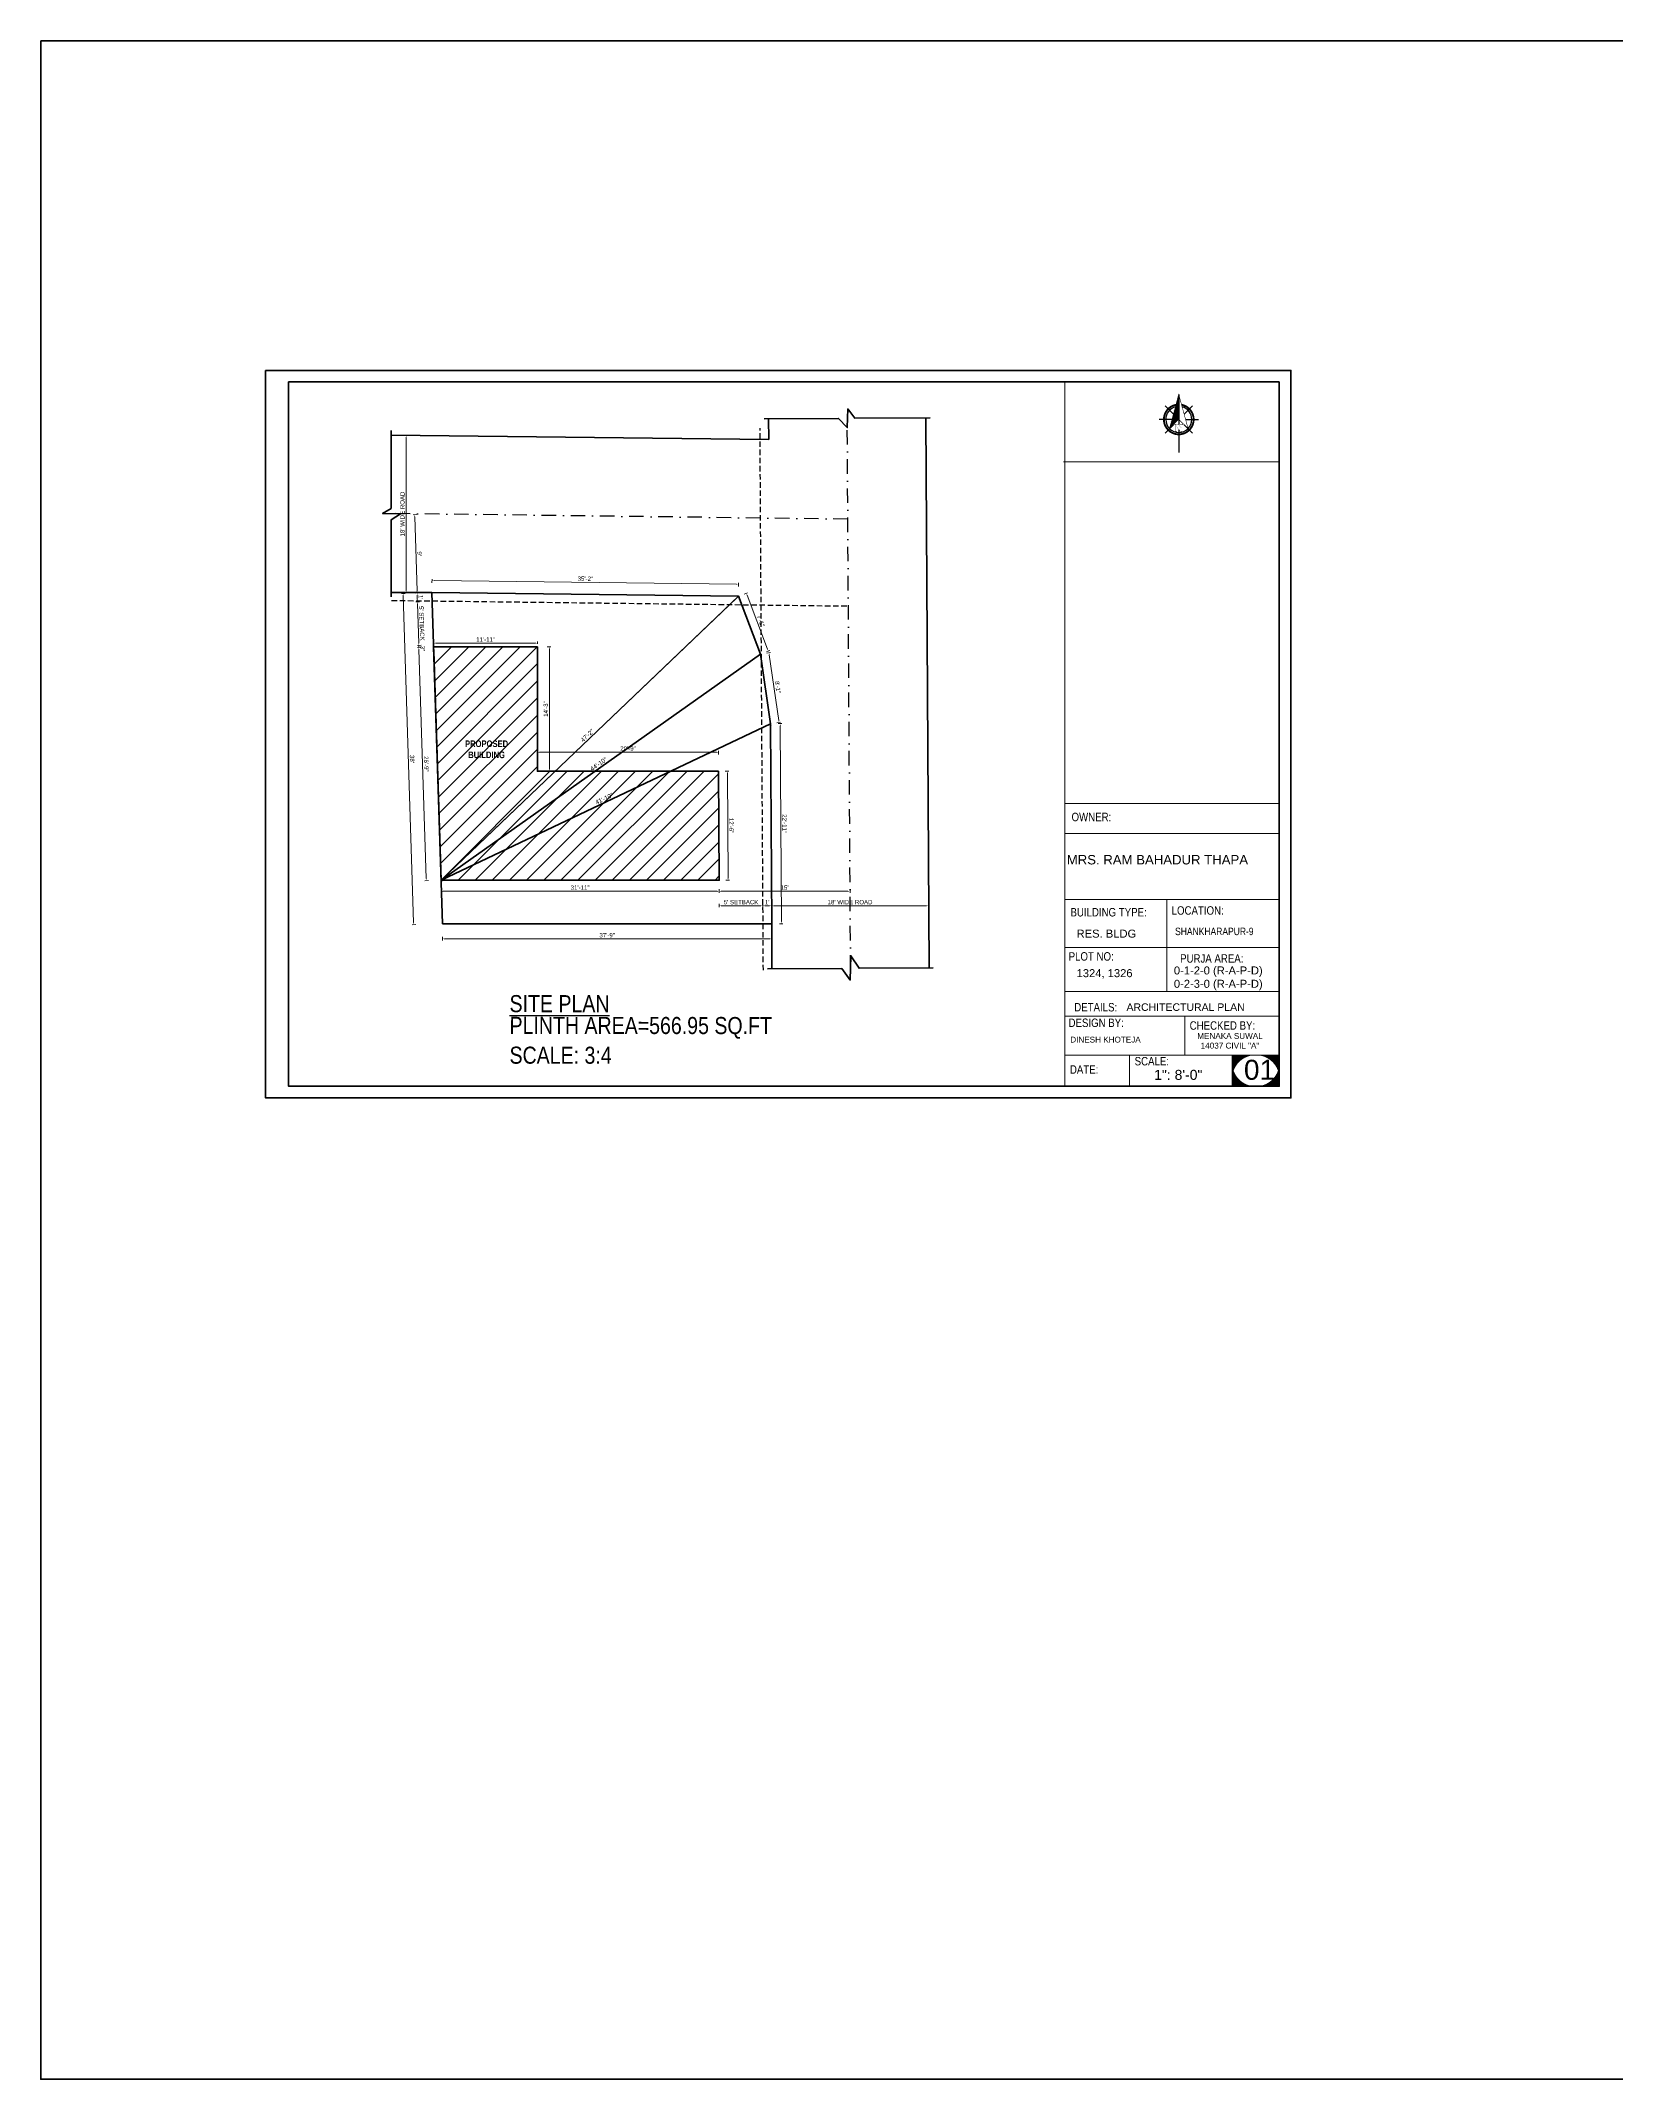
# Model space of a CAD drawing. Header units: inches. Extents: x 354467 to 383786, y -43792 to -31106.
# Drawn here: x 356345 to 357970, y -43792 to -41688 of the extents above; entities that cross this region are included whole.
import ezdxf

# ---------------------------------------------------------------- set-up
doc = ezdxf.new("R2010")
doc.units = ezdxf.units.IN
doc.header["$LTSCALE"] = 2
doc.header["$MEASUREMENT"] = 0
doc.header["$PDMODE"] = 34
doc.linetypes.add('DASHDOT', pattern=[1, 0.5, -0.25, 0, -0.25])
doc.linetypes.add('DASHED2', pattern=[0.375, 0.25, -0.125])
doc.layers.get('0').update_dxf_attribs({"linetype": 'CONTINUOUS'})
doc.layers.get('DEFPOINTS').update_dxf_attribs({"color": 141, "linetype": 'CONTINUOUS'})
for name, color, linetype, lineweight in [('DIMENTION', 140, 'CONTINUOUS', 0), ('door', 20, 'CONTINUOUS', 35), ('Rebars', 1, 'CONTINUOUS', 13), ('Siteplan', 7, 'CONTINUOUS', 30), ('steps', 253, 'CONTINUOUS', 20), ('TEXT', 181, 'CONTINUOUS', 25), ('WALL - A', 1, 'CONTINUOUS', 40)]:
    doc.layers.add(name, color=color, linetype=linetype, lineweight=lineweight)
doc.layers.add('Normal Wall', color=7, linetype='CONTINUOUS', lineweight=35, true_color=0xffaf89)
doc.layers.add('Rear Wall', color=7, linetype='CONTINUOUS', lineweight=20, true_color=0xd4e480)
doc.layers.add('plan wall', color=7, linetype='CONTINUOUS')
doc.styles.add('Lettring Text', font='arial.ttf')
doc.styles.get("Standard").update_dxf_attribs({"font": 'ARIALN.TTF'})
doc.styles.add('SwissBT', font='swiss.ttf', dxfattribs={"height": 12})
doc.dimstyles.new('Copy of Standard', dxfattribs={"dimtxt": 6, "dimasz": 2.875, "dimexe": 2, "dimexo": 4, "dimgap": 2, "dimtad": 1, "dimdec": 0, "dimrnd": 1, "dimzin": 0, "dimdsep": 46, "dimlunit": 4, "dimtxsty": 'Lettring Text', "dimcen": 0.1, "dimclrd": 7, "dimclre": 7, "dimclrt": 7, "dimazin": 0, "dimtfac": 0.645, "dimtdec": 0, "dimtmove": 1, "dimatfit": 0, "dimfxl": 3, "dimfxlon": 1, "dimtfillclr": 256, "dimtolj": 1, "dimtzin": 0, "dimlwd": -1, "dimlwe": -1, "dimarcsym": 2})
pattern_1 = [(45, (2230.738, 171.031), (-8.83883476, 8.83883476), [])]

# ---------------------------------------------------------------- blocks, each defined once
blk = doc.blocks.new('*X29')
at = {"color": 0}
for p, q in [((144.8, -419), (147.6, -416.1)), ((145, -418.3), (147.6, -415.6)), ((145.2, -417.5), (147.6, -415.1)), ((145.4, -416.8), (147.6, -414.5)), ((145.6, -416.1), (147.6, -414)), ((145.8, -415.3), (147.6, -413.5)), ((146, -414.6), (147.6, -412.9)), ((146.2, -413.9), (147.6, -412.4)), ((146.4, -413.1), (147.6, -411.9)), ((146.6, -412.4), (147.6, -411.3)), ((146.8, -411.7), (147.6, -410.8)), ((147, -411), (147.6, -410.3)), ((147.2, -410.2), (147.6, -409.8)), ((147.4, -409.5), (147.6, -409.2)), ((147.6, -408.8), (147.6, -408.7)), ((142.8, -426.3), (147.6, -421.4)), ((143, -425.6), (147.6, -420.9)), ((143.2, -424.8), (147.6, -420.4)), ((143.4, -424.1), (147.6, -419.8)), ((143.6, -423.4), (147.6, -419.3)), ((143.8, -422.6), (147.6, -418.8)), ((144, -421.9), (147.6, -418.2)), ((144.2, -421.2), (147.6, -417.7)), ((144.4, -420.4), (147.6, -417.2)), ((144.6, -419.7), (147.6, -416.7))]:
    blk.add_line(p, q, dxfattribs=at)
blk = doc.blocks.new('NORTH_15')
for p, q in [((-13.4, 0), (2.7, 0)), ((-2.9, 2.9), (-7.4, 7.4)), ((0, 3.7), (0, 10.6)), ((2.9, 2.9), (7.4, 7.4)), ((5.5, 0), (17.8, 0)), ((-2.9, -2.9), (-7.4, -7.4)), ((0, -3.7), (0, -10.6)), ((2.9, -2.9), (7.4, -7.4))]:
    blk.add_line(p, q)
for points, const_width in [([(5, -5), (-13.4, 0), (4.9, 5), (0, 0), (5, -5)], 0.3), ([(5.9, -1.5), (6, -1.5), (6.1, -1.5), (6.1, -1.5), (6.2, -1.5), (6.2, -1.5), (6.3, -1.5), (6.3, -1.5), (6.3, -1.4), (6.3, -1.4), (6.3, -1.4), (6.3, -1.3), (6.4, -1.3), (6.4, -1.2), (6.4, -1.2), (6.4, -1.1), (6.4, -1), (6.5, -1), (6.5, -2.3), (6.4, -2.3), (6.4, -2.3), (6.4, -2.2), (6.4, -2.2), (6.4, -2.1), (6.4, -2), (6.3, -2), (6.3, -1.9), (6.3, -1.9), (6.3, -1.9), (6.3, -1.9), (6.3, -1.8), (6.2, -1.8), (6.2, -1.8), (6.1, -1.8), (6.1, -1.8), (6, -1.8), (5.9, -1.8), (2.7, -1.8), (2.7, -2.3), (2.5, -2.3), (2.5, -0.2), (4.7, 1.4), (3.1, 1.4), (3.1, 1.4), (3, 1.4), (2.9, 1.4), (2.9, 1.4), (2.8, 1.4), (2.8, 1.4), (2.8, 1.4), (2.8, 1.3), (2.7, 1.3), (2.7, 1.3), (2.7, 1.2), (2.7, 1.2), (2.7, 1.1), (2.7, 1), (2.7, 1), (2.7, 0.9), (2.7, 0.9), (2.5, 0.9), (2.5, 2.2), (2.7, 2.2), (2.7, 2.2), (2.7, 2.1), (2.7, 2), (2.7, 2), (2.7, 1.9), (2.7, 1.9), (2.7, 1.8), (2.7, 1.8), (2.7, 1.8), (2.8, 1.7), (2.8, 1.7), (2.8, 1.7), (2.9, 1.7), (2.9, 1.7), (3, 1.7), (3.1, 1.7), (3.1, 1.7), (6.5, 1.7), (6.5, 0.8), (3.3, -1.5), (5.9, -1.5), (5.9, -1.5)], 0.1)]:
    blk.add_lwpolyline(points, dxfattribs=dict(const_width=const_width))
at = {"const_width": 1}
for points in [[(0, -8, 1), (0, 8, 0.359415), (-7.9, 1.5, 1)], [(-7.9, -1.5, 0.359415), (0, -8, 1)]]:
    blk.add_lwpolyline(points, format="xyb", dxfattribs=at)
for start, end in [(90, 164.973), (270, 90), (195.027, 270)]:
    blk.add_arc((0, 0), 7, start, end)
at = {"rotation": 90}
blk.add_blockref('*X29', (-421.9, -147.6), dxfattribs=at)
blk = doc.blocks.new('A$C0BDB7EE9')
at = {"layer": 'Siteplan', "xscale": 2.999999999999779, "yscale": 2.999999999999779, "zscale": 2.999999999999779, "rotation": 247.8612575918487}
blk.add_blockref('NORTH_15', (20.2, 49.5), dxfattribs=at)
blk = doc.blocks.new('A$C327B4BBD')
at = {"layer": 'DIMENTION', "ltscale": 0.3, "xscale": 1.171875000000082, "yscale": 1.171875000000082, "zscale": 1.171875000000082, "rotation": 112.1387424081494}
blk.add_blockref('A$C0BDB7EE9', (16.1, 0), dxfattribs=at)
blk = doc.blocks.new('*D1057')
at = {"layer": 'DEFPOINTS', "color": 0, "ltscale": 0.5, "transparency": 16777216}
for p in [(354345.8, -42282.9), (354345.6, -42299.4), (354767.3, -42304.6)]:
    blk.add_point(p, dxfattribs=at)
at = {"layer": 'steps', "color": 7, "ltscale": 0.5, "transparency": 16777216}
for p, q in [((354345.7, -42285.9), (354345.8, -42280.9)), ((354764.6, -42288), (354348.6, -42283)), ((354767.4, -42291.1), (354767.5, -42286.1))]:
    blk.add_line(p, q, dxfattribs=at)
for points in [[(354348.6, -42282.5), (354348.6, -42283.4), (354345.8, -42282.9)], [(354764.6, -42287.6), (354764.6, -42288.5), (354767.5, -42288.1)]]:
    blk.add_solid(points, dxfattribs=at)
at = {"layer": 'steps', "color": 7, "ltscale": 0.5, "transparency": 16777216, "insert": (354556.7, -42280.4), "char_height": 6, "attachment_point": 5, "rotation": 359.2977, "style": 'Lettring Text'}
blk.add_mtext('\\A1;35\'-2"', dxfattribs=at)
blk = doc.blocks.new('*D1058')
at = {"layer": 'DEFPOINTS', "color": 0, "ltscale": 0.5, "transparency": 16777216}
for p in [(354345.6, -42299.4), (354320.5, -42756.4), (354360.2, -42755.2)]:
    blk.add_point(p, dxfattribs=at)
at = {"layer": 'steps', "color": 7, "ltscale": 0.5, "transparency": 16777216}
for p, q in [((354308.9, -42300.6), (354303.9, -42300.7)), ((354306, -42303.5), (354320.4, -42753.6)), ((354323.5, -42756.3), (354318.5, -42756.5))]:
    blk.add_line(p, q, dxfattribs=at)
for points in [[(354306.5, -42303.5), (354305.5, -42303.6), (354305.9, -42300.7)], [(354320.9, -42753.6), (354320, -42753.6), (354320.5, -42756.4)]]:
    blk.add_solid(points, dxfattribs=at)
at = {"layer": 'steps', "color": 7, "ltscale": 0.5, "transparency": 16777216, "insert": (354318.3, -42528.4), "char_height": 6, "attachment_point": 5, "rotation": 271.8384, "style": 'Lettring Text'}
blk.add_mtext("\\A1;38'", dxfattribs=at)
blk = doc.blocks.new('*D1059')
at = {"layer": 'DEFPOINTS', "color": 0, "ltscale": 0.5, "transparency": 16777216}
for p in [(354327.6, -42374.8), (354348, -42374.2), (354358.3, -42695.2)]:
    blk.add_point(p, dxfattribs=at)
at = {"layer": 'steps', "color": 7, "ltscale": 0.5, "transparency": 16777216}
for p, q in [((354330.6, -42374.7), (354325.6, -42374.9)), ((354337.9, -42692.9), (354327.7, -42377.7)), ((354340.9, -42695.7), (354336, -42695.9))]:
    blk.add_line(p, q, dxfattribs=at)
for points in [[(354328.2, -42377.7), (354327.3, -42377.7), (354327.6, -42374.8)], [(354338.3, -42692.9), (354337.4, -42693), (354337.9, -42695.8)]]:
    blk.add_solid(points, dxfattribs=at)
at = {"layer": 'steps', "color": 7, "ltscale": 0.5, "transparency": 16777216, "insert": (354337.9, -42535.2), "char_height": 6, "attachment_point": 5, "rotation": 271.8384, "style": 'Lettring Text'}
blk.add_mtext('\\A1;26\'-9"', dxfattribs=at)
blk = doc.blocks.new('*D1060')
at = {"layer": 'DEFPOINTS', "color": 0, "ltscale": 0.5, "transparency": 16777216}
for p in [(354490.8, -42369), (354490.8, -42374.2), (354348.2, -42380.2)]:
    blk.add_point(p, dxfattribs=at)
at = {"layer": 'steps', "color": 7, "ltscale": 0.5, "transparency": 16777216}
for p, q in [((354348.2, -42372), (354348.2, -42367)), ((354351, -42369), (354488, -42369)), ((354490.8, -42370.2), (354490.8, -42367))]:
    blk.add_line(p, q, dxfattribs=at)
for points in [[(354351, -42368.5), (354351, -42369.5), (354348.2, -42369)], [(354488, -42368.5), (354488, -42369.5), (354490.8, -42369)]]:
    blk.add_solid(points, dxfattribs=at)
at = {"layer": 'steps', "color": 7, "ltscale": 0.5, "transparency": 16777216, "insert": (354419.5, -42364), "char_height": 6, "attachment_point": 5, "style": 'Lettring Text'}
blk.add_mtext('\\A1;11\'-11"', dxfattribs=at)
blk = doc.blocks.new('*D1061')
at = {"layer": 'DEFPOINTS', "color": 0, "ltscale": 0.5, "transparency": 16777216}
for p in [(354490.8, -42374.2), (354507.3, -42374.2), (354490.8, -42545.2)]:
    blk.add_point(p, dxfattribs=at)
at = {"layer": 'steps', "color": 7, "ltscale": 0.5, "transparency": 16777216}
for p, q in [((354504.3, -42374.2), (354509.3, -42374.2)), ((354507.3, -42542.3), (354507.3, -42377)), ((354504.3, -42545.2), (354509.3, -42545.2))]:
    blk.add_line(p, q, dxfattribs=at)
for points in [[(354506.8, -42377), (354507.7, -42377), (354507.3, -42374.2)], [(354506.8, -42542.3), (354507.7, -42542.3), (354507.3, -42545.2)]]:
    blk.add_solid(points, dxfattribs=at)
at = {"layer": 'steps', "color": 7, "ltscale": 0.5, "transparency": 16777216, "insert": (354502.2, -42459.7), "char_height": 6, "attachment_point": 5, "rotation": 90, "style": 'Lettring Text'}
blk.add_mtext('\\A1;14\'-3"', dxfattribs=at)
blk = doc.blocks.new('*D1062')
at = {"layer": 'DEFPOINTS', "color": 0, "ltscale": 0.5, "transparency": 16777216}
for p in [(354490.8, -42545.2), (354739.9, -42519.2), (354739.9, -42545.2)]:
    blk.add_point(p, dxfattribs=at)
at = {"layer": 'steps', "color": 7, "ltscale": 0.5, "transparency": 16777216}
for p, q in [((354490.8, -42522.2), (354490.8, -42517.2)), ((354739.9, -42522.2), (354739.9, -42517.2)), ((354493.7, -42519.2), (354737, -42519.2))]:
    blk.add_line(p, q, dxfattribs=at)
for points in [[(354493.7, -42518.7), (354493.7, -42519.7), (354490.8, -42519.2)], [(354737, -42518.7), (354737, -42519.7), (354739.9, -42519.2)]]:
    blk.add_solid(points, dxfattribs=at)
at = {"layer": 'steps', "color": 7, "ltscale": 0.5, "transparency": 16777216, "insert": (354615.4, -42514.1), "char_height": 6, "attachment_point": 5, "style": 'Lettring Text'}
blk.add_mtext('\\A1;20\'-9"', dxfattribs=at)
blk = doc.blocks.new('*D1063')
at = {"layer": 'DEFPOINTS', "color": 0, "ltscale": 0.5, "transparency": 16777216}
for p in [(354739.9, -42545.2), (354752, -42545.1), (354740.8, -42695.2)]:
    blk.add_point(p, dxfattribs=at)
at = {"layer": 'steps', "color": 7, "ltscale": 0.5, "transparency": 16777216}
for p, q in [((354749, -42545.1), (354754, -42545.1)), ((354753, -42692.2), (354752.1, -42548)), ((354750, -42695.1), (354755, -42695.1))]:
    blk.add_line(p, q, dxfattribs=at)
for points in [[(354752.5, -42548), (354751.6, -42548), (354752, -42545.1)], [(354753.5, -42692.2), (354752.5, -42692.2), (354753, -42695.1)]]:
    blk.add_solid(points, dxfattribs=at)
at = {"layer": 'steps', "color": 7, "ltscale": 0.5, "transparency": 16777216, "insert": (354757.6, -42620.1), "char_height": 6, "attachment_point": 5, "rotation": 270.3669, "style": 'Lettring Text'}
blk.add_mtext('\\A1;12\'-6"', dxfattribs=at)
blk = doc.blocks.new('*D1064')
at = {"layer": 'DEFPOINTS', "color": 0, "ltscale": 0.5, "transparency": 16777216}
for p in [(354358.3, -42695.2), (354740.8, -42695.2), (354740.8, -42710.5)]:
    blk.add_point(p, dxfattribs=at)
at = {"layer": 'steps', "color": 7, "ltscale": 0.5, "transparency": 16777216}
for p, q in [((354358.3, -42707.5), (354358.3, -42712.5)), ((354361.1, -42710.5), (354737.9, -42710.5)), ((354740.8, -42707.5), (354740.8, -42712.5))]:
    blk.add_line(p, q, dxfattribs=at)
for points in [[(354361.1, -42710), (354361.1, -42710.9), (354358.3, -42710.5)], [(354737.9, -42710), (354737.9, -42710.9), (354740.8, -42710.5)]]:
    blk.add_solid(points, dxfattribs=at)
at = {"layer": 'steps', "color": 7, "ltscale": 0.5, "transparency": 16777216, "insert": (354549.5, -42705.4), "char_height": 6, "attachment_point": 5, "style": 'Lettring Text'}
blk.add_mtext('\\A1;31\'-11"', dxfattribs=at)
blk = doc.blocks.new('*D1041')
at = {"layer": 'DEFPOINTS', "color": 0, "ltscale": 0.5, "transparency": 16777216}
for p in [(354360.2, -42755.2), (354813.2, -42755.2), (354813.2, -42776)]:
    blk.add_point(p, dxfattribs=at)
at = {"layer": 'steps', "color": 7, "ltscale": 0.5, "transparency": 16777216}
for p, q in [((354360.2, -42773), (354360.2, -42778)), ((354363.1, -42776), (354810.3, -42776)), ((354813.2, -42773), (354813.2, -42778))]:
    blk.add_line(p, q, dxfattribs=at)
for points in [[(354363.1, -42775.5), (354363.1, -42776.5), (354360.2, -42776)], [(354810.3, -42775.5), (354810.3, -42776.5), (354813.2, -42776)]]:
    blk.add_solid(points, dxfattribs=at)
at = {"layer": 'steps', "color": 7, "ltscale": 0.5, "transparency": 16777216, "insert": (354586.7, -42771), "char_height": 6, "attachment_point": 5, "style": 'Lettring Text'}
blk.add_mtext('\\A1;37\'-9"', dxfattribs=at)
blk = doc.blocks.new('*D1042')
at = {"layer": 'DEFPOINTS', "color": 0, "ltscale": 0.5, "transparency": 16777216}
for p in [(354767.3, -42304.6), (354778.1, -42300.4), (354797.6, -42384.1)]:
    blk.add_point(p, dxfattribs=at)
at = {"layer": 'steps', "color": 7, "ltscale": 0.5, "transparency": 16777216}
for p, q in [((354775.3, -42301.5), (354780, -42299.7)), ((354807.5, -42377.3), (354779.1, -42303.1)), ((354805.7, -42381.1), (354810.4, -42379.3))]:
    blk.add_line(p, q, dxfattribs=at)
for points in [[(354779.6, -42302.9), (354778.7, -42303.3), (354778.1, -42300.4)], [(354807.9, -42377.1), (354807, -42377.5), (354808.5, -42380)]]:
    blk.add_solid(points, dxfattribs=at)
at = {"layer": 'steps', "color": 7, "ltscale": 0.5, "transparency": 16777216, "insert": (354798, -42338.4), "char_height": 6, "attachment_point": 5, "rotation": 290.9023, "style": 'Lettring Text'}
blk.add_mtext('\\A1;7\'-1"', dxfattribs=at)
blk = doc.blocks.new('*D1043')
at = {"layer": 'DEFPOINTS', "color": 0, "ltscale": 0.5, "transparency": 16777216}
for p in [(354797.6, -42384.1), (354809.4, -42382.4), (354811.5, -42479.9)]:
    blk.add_point(p, dxfattribs=at)
at = {"layer": 'steps', "color": 7, "ltscale": 0.5, "transparency": 16777216}
for p, q in [((354806.5, -42382.9), (354811.4, -42382.1)), ((354822.9, -42475.3), (354809.8, -42385.3)), ((354820.3, -42478.6), (354825.3, -42477.9))]:
    blk.add_line(p, q, dxfattribs=at)
for points in [[(354810.3, -42385.2), (354809.4, -42385.3), (354809.4, -42382.4)], [(354823.4, -42475.3), (354822.4, -42475.4), (354823.3, -42478.2)]]:
    blk.add_solid(points, dxfattribs=at)
at = {"layer": 'steps', "color": 7, "ltscale": 0.5, "transparency": 16777216, "insert": (354821.4, -42429.6), "char_height": 6, "attachment_point": 5, "rotation": 278.2354, "style": 'Lettring Text'}
blk.add_mtext('\\A1;8\'-1"', dxfattribs=at)
blk = doc.blocks.new('*D1044')
at = {"layer": 'DEFPOINTS', "color": 0, "ltscale": 0.5, "transparency": 16777216}
for p in [(354811.5, -42479.9), (354824.9, -42479.8), (354813.2, -42755.2)]:
    blk.add_point(p, dxfattribs=at)
at = {"layer": 'steps', "color": 7, "ltscale": 0.5, "transparency": 16777216}
for p, q in [((354821.9, -42479.8), (354826.9, -42479.8)), ((354826.6, -42752.2), (354824.9, -42482.7)), ((354823.6, -42755.1), (354828.6, -42755.1))]:
    blk.add_line(p, q, dxfattribs=at)
for points in [[(354825.4, -42482.7), (354824.5, -42482.7), (354824.9, -42479.8)], [(354827.1, -42752.2), (354826.1, -42752.2), (354826.6, -42755.1)]]:
    blk.add_solid(points, dxfattribs=at)
at = {"layer": 'steps', "color": 7, "ltscale": 0.5, "transparency": 16777216, "insert": (354830.8, -42617.4), "char_height": 6, "attachment_point": 5, "rotation": 270.3528, "style": 'Lettring Text'}
blk.add_mtext('\\A1;22\'-11"', dxfattribs=at)
blk = doc.blocks.new('*D1045')
at = {"layer": 'DEFPOINTS', "color": 0, "ltscale": 0.5, "transparency": 16777216}
for p in [(354740.8, -42695.2), (354920.8, -42694.1), (354920.8, -42710.5)]:
    blk.add_point(p, dxfattribs=at)
at = {"layer": 'steps', "color": 7, "ltscale": 0.5, "transparency": 16777216}
for p, q in [((354740.8, -42707.5), (354740.8, -42712.5)), ((354743.7, -42710.5), (354917.9, -42710.5)), ((354920.8, -42707.5), (354920.8, -42712.5))]:
    blk.add_line(p, q, dxfattribs=at)
for points in [[(354743.7, -42710), (354743.7, -42710.9), (354740.8, -42710.5)], [(354917.9, -42710), (354917.9, -42710.9), (354920.8, -42710.5)]]:
    blk.add_solid(points, dxfattribs=at)
at = {"layer": 'steps', "color": 7, "ltscale": 0.5, "transparency": 16777216, "insert": (354830.8, -42705.4), "char_height": 6, "attachment_point": 5, "style": 'Lettring Text'}
blk.add_mtext("\\A1;15'", dxfattribs=at)
blk = doc.blocks.new('*D1046')
at = {"layer": 'DEFPOINTS', "color": 0, "ltscale": 0.5, "transparency": 16777216}
for p in [(354812.9, -42710), (355028.9, -42708.7), (355028.9, -42730.5)]:
    blk.add_point(p, dxfattribs=at)
at = {"layer": 'steps', "color": 7, "ltscale": 0.5, "transparency": 16777216}
for p, q in [((354812.9, -42727.5), (354812.9, -42732.5)), ((354815.8, -42730.5), (355026, -42730.5)), ((355028.9, -42727.5), (355028.9, -42732.5))]:
    blk.add_line(p, q, dxfattribs=at)
for points in [[(354815.8, -42730), (354815.8, -42731), (354812.9, -42730.5)], [(355026, -42730), (355026, -42731), (355028.9, -42730.5)]]:
    blk.add_solid(points, dxfattribs=at)
at = {"layer": 'steps', "color": 7, "ltscale": 0.5, "transparency": 16777216, "insert": (354920.9, -42725.4), "char_height": 6, "attachment_point": 5, "style": 'Lettring Text'}
blk.add_mtext("\\A1;18' WIDE ROAD", dxfattribs=at)
blk = doc.blocks.new('*D1047')
at = {"layer": 'DEFPOINTS', "color": 0, "ltscale": 0.5, "transparency": 16777216}
for p in [(354740.8, -42695.2), (354800.9, -42710.5), (354740.8, -42730.5)]:
    blk.add_point(p, dxfattribs=at)
at = {"layer": 'steps', "color": 7, "ltscale": 0.5, "transparency": 16777216}
for p, q in [((354740.8, -42727.5), (354740.8, -42732.5)), ((354798, -42730.5), (354743.7, -42730.5)), ((354800.9, -42727.5), (354800.9, -42732.5))]:
    blk.add_line(p, q, dxfattribs=at)
for points in [[(354743.7, -42730), (354743.7, -42731), (354740.8, -42730.5)], [(354798, -42730), (354798, -42731), (354800.9, -42730.5)]]:
    blk.add_solid(points, dxfattribs=at)
at = {"layer": 'steps', "color": 7, "ltscale": 0.5, "transparency": 16777216, "insert": (354770.9, -42725.4), "char_height": 6, "attachment_point": 5, "style": 'Lettring Text'}
blk.add_mtext("\\A1;5' SETBACK", dxfattribs=at)
blk = doc.blocks.new('*D1048')
at = {"layer": 'DEFPOINTS', "color": 0, "ltscale": 0.5, "transparency": 16777216}
for p in [(354800.9, -42710.5), (354812.9, -42730.5), (354812.9, -42730.5)]:
    blk.add_point(p, dxfattribs=at)
at = {"layer": 'steps', "color": 7, "ltscale": 0.5, "transparency": 16777216}
for p, q in [((354800.9, -42727.5), (354800.9, -42732.5)), ((354803.8, -42730.5), (354810, -42730.5)), ((354812.9, -42730.5), (354812.9, -42728.5))]:
    blk.add_line(p, q, dxfattribs=at)
for points in [[(354803.8, -42730), (354803.8, -42731), (354800.9, -42730.5)], [(354810, -42730), (354810, -42731), (354812.9, -42730.5)]]:
    blk.add_solid(points, dxfattribs=at)
at = {"layer": 'steps', "color": 7, "ltscale": 0.5, "transparency": 16777216, "insert": (354806.9, -42725.5), "char_height": 6, "attachment_point": 5, "style": 'Lettring Text'}
blk.add_mtext("\\A1;1'", dxfattribs=at)
blk = doc.blocks.new('*D1049')
at = {"layer": 'DEFPOINTS', "color": 0, "ltscale": 0.5, "transparency": 16777216}
for p in [(354310.1, -42083.4), (354348.2, -42083.4), (354345.6, -42299.4)]:
    blk.add_point(p, dxfattribs=at)
at = {"layer": 'steps', "color": 7, "ltscale": 0.5, "transparency": 16777216}
for p, q in [((354313.1, -42083.4), (354308.1, -42083.4)), ((354310.1, -42296.5), (354310.1, -42086.3)), ((354313.1, -42299.4), (354308.1, -42299.4))]:
    blk.add_line(p, q, dxfattribs=at)
for points in [[(354309.6, -42086.3), (354310.6, -42086.3), (354310.1, -42083.4)], [(354309.6, -42296.5), (354310.6, -42296.5), (354310.1, -42299.4)]]:
    blk.add_solid(points, dxfattribs=at)
at = {"layer": 'steps', "color": 7, "ltscale": 0.5, "transparency": 16777216, "insert": (354305, -42191.4), "char_height": 6, "attachment_point": 5, "rotation": 90, "style": 'Lettring Text'}
blk.add_mtext("\\A1;18' WIDE ROAD", dxfattribs=at)
blk = doc.blocks.new('*D1050')
at = {"layer": 'DEFPOINTS', "color": 0, "ltscale": 0.5, "transparency": 16777216}
for p in [(354325.6, -42312.1), (354345.9, -42311.4), (354347.9, -42371.4)]:
    blk.add_point(p, dxfattribs=at)
at = {"layer": 'steps', "color": 7, "ltscale": 0.5, "transparency": 16777216}
for p, q in [((354328.6, -42312), (354323.6, -42312.1)), ((354327.5, -42369.2), (354325.7, -42314.9)), ((354330.6, -42372), (354325.6, -42372.2))]:
    blk.add_line(p, q, dxfattribs=at)
for points in [[(354326.2, -42314.9), (354325.2, -42314.9), (354325.6, -42312.1)], [(354327.9, -42369.2), (354327, -42369.2), (354327.6, -42372.1)]]:
    blk.add_solid(points, dxfattribs=at)
at = {"layer": 'steps', "color": 7, "ltscale": 0.5, "transparency": 16777216, "insert": (354331.7, -42341.9), "char_height": 6, "attachment_point": 5, "rotation": 271.8384, "style": 'Lettring Text'}
blk.add_mtext("\\A1;5' SETBACK", dxfattribs=at)
blk = doc.blocks.new('*D1051')
at = {"layer": 'DEFPOINTS', "color": 0, "ltscale": 0.5, "transparency": 16777216}
for p in [(354325.2, -42300.1), (354345.6, -42299.4), (354345.9, -42311.4)]:
    blk.add_point(p, dxfattribs=at)
at = {"layer": 'steps', "color": 7, "ltscale": 0.5, "transparency": 16777216}
for p, q in [((354328.2, -42300), (354323.2, -42300.1)), ((354328.6, -42312), (354323.6, -42312.1)), ((354325.5, -42309.2), (354325.3, -42302.9))]:
    blk.add_line(p, q, dxfattribs=at)
for points in [[(354325.8, -42302.9), (354324.9, -42302.9), (354325.2, -42300.1)], [(354326, -42309.2), (354325.1, -42309.2), (354325.6, -42312.1)]]:
    blk.add_solid(points, dxfattribs=at)
at = {"layer": 'steps', "color": 7, "ltscale": 0.5, "transparency": 16777216, "insert": (354330.4, -42305.9), "char_height": 6, "attachment_point": 5, "rotation": 271.8384, "style": 'Lettring Text'}
blk.add_mtext("\\A1;1'", dxfattribs=at)
blk = doc.blocks.new('*D1052')
at = {"layer": 'DEFPOINTS', "color": 0, "ltscale": 0.5, "transparency": 16777216}
for p in [(354327.6, -42372.1), (354347.9, -42371.4), (354348, -42374.2)]:
    blk.add_point(p, dxfattribs=at)
at = {"layer": 'steps', "color": 7, "ltscale": 0.5, "transparency": 16777216}
for p, q in [((354330.6, -42372), (354325.6, -42372.2)), ((354330.6, -42374.7), (354325.6, -42374.9)), ((354327.5, -42369.2), (354327.4, -42366.3)), ((354327.6, -42374.8), (354327.6, -42372.1)), ((354327.7, -42377.7), (354327.8, -42380.6))]:
    blk.add_line(p, q, dxfattribs=at)
for points in [[(354327.9, -42369.2), (354327, -42369.2), (354327.6, -42372.1)], [(354328.2, -42377.7), (354327.3, -42377.7), (354327.6, -42374.8)]]:
    blk.add_solid(points, dxfattribs=at)
at = {"layer": 'steps', "color": 7, "ltscale": 0.5, "transparency": 16777216, "insert": (354332.8, -42376.3), "char_height": 6, "attachment_point": 5, "rotation": 271.8384, "style": 'Lettring Text'}
blk.add_mtext('\\A1;3"', dxfattribs=at)
blk = doc.blocks.new('*D1053')
at = {"layer": 'DEFPOINTS', "color": 0, "ltscale": 0.5, "transparency": 16777216}
for p in [(354321.8, -42192.2), (354346.9, -42191.4), (354345.6, -42299.4)]:
    blk.add_point(p, dxfattribs=at)
at = {"layer": 'steps', "color": 7, "ltscale": 0.5, "transparency": 16777216}
for p, q in [((354324.8, -42192.1), (354319.8, -42192.3)), ((354325.2, -42297.2), (354321.9, -42195.1)), ((354328.2, -42300), (354323.2, -42300.1))]:
    blk.add_line(p, q, dxfattribs=at)
for points in [[(354322.4, -42195.1), (354321.4, -42195.1), (354321.8, -42192.2)], [(354325.6, -42297.2), (354324.7, -42297.2), (354325.2, -42300.1)]]:
    blk.add_solid(points, dxfattribs=at)
at = {"layer": 'steps', "color": 7, "ltscale": 0.5, "transparency": 16777216, "insert": (354328.6, -42246), "char_height": 6, "attachment_point": 5, "rotation": 271.8384, "style": 'Lettring Text'}
blk.add_mtext("\\A1;9'", dxfattribs=at)
blk = doc.blocks.new('*D1054')
at = {"layer": 'DEFPOINTS', "color": 0, "ltscale": 0.5, "transparency": 16777216}
for p in [(354767.3, -42304.6), (354767.3, -42304.6), (354358.3, -42695.2)]:
    blk.add_point(p, dxfattribs=at)
at = {"layer": 'steps', "color": 7, "ltscale": 0.5, "transparency": 16777216}
for p, q in [((354360.3, -42693.2), (354765.2, -42306.6)), ((354767.3, -42304.6), (354768.6, -42306)), ((354358.3, -42695.2), (354359.6, -42696.6))]:
    blk.add_line(p, q, dxfattribs=at)
for points in [[(354764.8, -42306.2), (354765.5, -42306.9), (354767.3, -42304.6)], [(354360, -42692.8), (354360.7, -42693.5), (354358.3, -42695.2)]]:
    blk.add_solid(points, dxfattribs=at)
at = {"layer": 'steps', "color": 7, "ltscale": 0.5, "transparency": 16777216, "insert": (354559.3, -42496.2), "char_height": 6, "attachment_point": 5, "rotation": 43.6825, "style": 'Lettring Text'}
blk.add_mtext('\\A1;47\'-2"', dxfattribs=at)
blk = doc.blocks.new('*D1055')
at = {"layer": 'DEFPOINTS', "color": 0, "ltscale": 0.5, "transparency": 16777216}
for p in [(354797.6, -42384.1), (354797.6, -42384.1), (354358.3, -42695.2)]:
    blk.add_point(p, dxfattribs=at)
at = {"layer": 'steps', "color": 7, "ltscale": 0.5, "transparency": 16777216}
for p, q in [((354360.6, -42693.5), (354795.3, -42385.8)), ((354797.6, -42384.1), (354798.8, -42385.8)), ((354358.3, -42695.2), (354359.4, -42696.8))]:
    blk.add_line(p, q, dxfattribs=at)
for points in [[(354795, -42385.4), (354795.6, -42386.2), (354797.6, -42384.1)], [(354360.3, -42693.1), (354360.9, -42693.9), (354358.3, -42695.2)]]:
    blk.add_solid(points, dxfattribs=at)
at = {"layer": 'steps', "color": 7, "ltscale": 0.5, "transparency": 16777216, "insert": (354575, -42535.5), "char_height": 6, "attachment_point": 5, "rotation": 35.2947, "style": 'Lettring Text'}
blk.add_mtext('\\A1;44\'-10"', dxfattribs=at)
blk = doc.blocks.new('*D1056')
at = {"layer": 'DEFPOINTS', "color": 0, "ltscale": 0.5, "transparency": 16777216}
for p in [(354811.5, -42479.9), (354811.5, -42479.9), (354358.3, -42695.2)]:
    blk.add_point(p, dxfattribs=at)
at = {"layer": 'steps', "color": 7, "ltscale": 0.5, "transparency": 16777216}
for p, q in [((354360.9, -42693.9), (354808.9, -42481.1)), ((354811.5, -42479.9), (354812.4, -42481.7)), ((354358.3, -42695.2), (354359.1, -42697))]:
    blk.add_line(p, q, dxfattribs=at)
for points in [[(354808.7, -42480.7), (354809.1, -42481.6), (354811.5, -42479.9)], [(354360.7, -42693.5), (354361.1, -42694.4), (354358.3, -42695.2)]]:
    blk.add_solid(points, dxfattribs=at)
at = {"layer": 'steps', "color": 7, "ltscale": 0.5, "transparency": 16777216, "insert": (354582.7, -42583), "char_height": 6, "attachment_point": 5, "rotation": 25.4071, "style": 'Lettring Text'}
blk.add_mtext('\\A1;41\'-10"', dxfattribs=at)
blk = doc.blocks.new('splan2')
at = {"layer": 'door', "ltscale": 0.5}
for p, q in [((354809.1, -42089.1), (354808.9, -42060.4)), ((355029.6, -42815.8), (355024.9, -42059.1)), ((354809.1, -42089.1), (354289.6, -42082.7)), ((354345.6, -42299.4), (354289.6, -42299.4)), ((354767.3, -42304.6), (354345.6, -42299.4)), ((354345.6, -42299.4), (354360.2, -42755.2)), ((354358.3, -42695.2), (354767.3, -42304.6)), ((354797.6, -42384.1), (354767.3, -42304.6)), ((354358.3, -42695.2), (354348.2, -42380.2)), ((354358.3, -42695.2), (354797.6, -42384.1)), ((354811.5, -42479.9), (354797.6, -42384.1)), ((354358.3, -42695.2), (354811.5, -42479.9)), ((354813.2, -42755.2), (354811.5, -42479.9)), ((354740.8, -42695.2), (354739.9, -42545.2)), ((354358.3, -42695.2), (354740.8, -42695.2)), ((354360.2, -42755.2), (354813.2, -42755.2)), ((354813.2, -42755.2), (354813.2, -42815.8))]:
    blk.add_line(p, q, dxfattribs=at)
at = {"layer": 'door', "linetype": 'Continuous', "ltscale": 0.5}
for points in [[(354802.9, -42060.5), (354905.2, -42059.8), (354917, -42072.4), (354917.7, -42046.9), (354927.4, -42059.4), (355030.9, -42059.1)], [(354289.6, -42076.7), (354289.6, -42183.8), (354277.7, -42190.9), (354302.4, -42191.2), (354289.6, -42199.3), (354289.6, -42305.4)], [(354807.2, -42817.2), (354909.5, -42816.5), (354921.2, -42832.7), (354922, -42799.1), (354933.3, -42816.4), (355035.2, -42815.8)]]:
    blk.add_lwpolyline(points, dxfattribs=at)
at = {"layer": 'door', "ltscale": 0.5}
blk.add_lwpolyline([(354739.9, -42545.2), (354490.8, -42545.2), (354490.8, -42374.2), (354348, -42374.2), (354358.3, -42695.2), (354740.8, -42695.2)], close=True, dxfattribs=at)
at = {"layer": 'WALL - A', "linetype": 'DASHED2', "lineweight": -3, "ltscale": 15}
for p, q in [((354801.6, -42819), (354797, -42073.1)), ((354916.3, -42318.4), (354288.1, -42310.7))]:
    blk.add_line(p, q, dxfattribs=at)
at = {"layer": 'WALL - A', "linetype": 'DASHDOT', "lineweight": -3, "ltscale": 20}
for p, q in [((354921.6, -42818.3), (354917, -42072.3)), ((354917.8, -42198.4), (354289.6, -42190.7))]:
    blk.add_line(p, q, dxfattribs=at)
at = {"layer": 'steps', "color": 7, "ltscale": 0.3, "insert": (354420.8, -42502.9), "char_height": 9.142, "width": 72.178, "attachment_point": 2}
blk.add_mtext('{\\fTechnic|b1|i0|c2|p2;PROPOSED BUILDING}', dxfattribs=at)
at = {"layer": 'steps', "ltscale": 0.5}
for base, p1, p2, angle, text, picture, middle in [((354310.1, -42083.4), (354345.6, -42299.4), (354348.2, -42083.4), 90, "18' WIDE ROAD", '*D1049', (354305, -42191.4)), ((354325.6, -42312.1), (354347.9, -42371.4), (354345.9, -42311.4), 271.8384, "5' SETBACK", '*D1050', (354331.7, -42341.9))]:
    dim = blk.add_linear_dim(base=base, p1=p1, p2=p2, angle=angle, text=text, dimstyle='Copy of Standard', dxfattribs=at)
    dim.commit()
    dim.dimension.update_dxf_attribs({"geometry": picture, "text_midpoint": middle})
for base, p1, p2, angle, picture, middle in [((354321.8, -42192.2), (354345.6, -42299.4), (354346.9, -42191.4), 271.8384, '*D1053', (354328.6, -42246)), ((354325.2, -42300.1), (354345.9, -42311.4), (354345.6, -42299.4), 271.8384, '*D1051', (354330.4, -42305.9)), ((354507.3, -42374.2), (354490.8, -42545.2), (354490.8, -42374.2), 90, '*D1061', (354502.2, -42459.7))]:
    dim = blk.add_linear_dim(base=base, p1=p1, p2=p2, angle=angle, dimstyle='Copy of Standard', dxfattribs=at)
    dim.commit()
    dim.dimension.update_dxf_attribs({"geometry": picture, "text_midpoint": middle})
for p1, p2, distance, picture, middle in [((354767.3, -42304.6), (354345.6, -42299.4), -16.5, '*D1057', (354556.7, -42280.4)), ((354345.6, -42299.4), (354360.2, -42755.2), -39.7, '*D1058', (354318.3, -42528.4)), ((354358.3, -42695.2), (354767.3, -42304.6), 0, '*D1054', (354559.3, -42496.2)), ((354797.6, -42384.1), (354767.3, -42304.6), -11.6, '*D1042', (354798, -42338.4)), ((354358.3, -42695.2), (354348, -42374.2), 20.3, '*D1059', (354337.9, -42535.2)), ((354358.3, -42695.2), (354797.6, -42384.1), 0, '*D1055', (354575, -42535.5)), ((354811.5, -42479.9), (354797.6, -42384.1), -11.9, '*D1043', (354821.4, -42429.6)), ((354358.3, -42695.2), (354811.5, -42479.9), 0, '*D1056', (354582.7, -42583)), ((354813.2, -42755.2), (354811.5, -42479.9), -13.4, '*D1044', (354830.8, -42617.4)), ((354740.8, -42695.2), (354739.9, -42545.2), -12.2, '*D1063', (354757.6, -42620.1))]:
    dim = blk.add_aligned_dim(p1=p1, p2=p2, distance=distance, dimstyle='Copy of Standard', dxfattribs=at)
    dim.commit()
    dim.dimension.update_dxf_attribs({"geometry": picture, "text_midpoint": middle})
dim = blk.add_linear_dim(base=(354327.6, -42372.1), p1=(354348, -42374.2), p2=(354347.9, -42371.4), angle=271.8384, dimstyle='Copy of Standard', dxfattribs=at)
dim.commit()
dim.dimension.update_dxf_attribs({"geometry": '*D1052', "text_midpoint": (354327.7, -42376.5), "dimtype": 128})
for base, p1, p2, picture, middle in [((354490.8, -42369), (354348.2, -42380.2), (354490.8, -42374.2), '*D1060', (354419.5, -42364)), ((354739.9, -42519.2), (354490.8, -42545.2), (354739.9, -42545.2), '*D1062', (354615.4, -42514.1)), ((354740.8211, -42710.4646), (354358.2661, -42695.1671), (354740.8211, -42695.1671), '*D1064', (354549.5436, -42705.3991)), ((354920.8, -42710.5), (354740.8, -42695.2), (354920.8, -42694.1), '*D1045', (354830.8, -42705.4)), ((354812.9, -42730.5), (354800.9, -42710.5), (354812.9, -42730.5), '*D1048', (354806.9, -42725.5)), ((354813.2, -42776), (354360.2, -42755.2), (354813.2, -42755.2), '*D1041', (354586.7, -42771))]:
    dim = blk.add_linear_dim(base=base, p1=p1, p2=p2, dimstyle='Copy of Standard', dxfattribs=at)
    dim.commit()
    dim.dimension.update_dxf_attribs({"geometry": picture, "text_midpoint": middle})
for base, p1, p2, text, picture, middle in [((354740.8, -42730.5), (354800.9, -42710.5), (354740.8, -42695.2), "5' SETBACK", '*D1047', (354770.9, -42725.4)), ((355028.9, -42730.5), (354812.9, -42710), (355028.9, -42708.7), "18' WIDE ROAD", '*D1046', (354920.9, -42725.4))]:
    dim = blk.add_linear_dim(base=base, p1=p1, p2=p2, text=text, dimstyle='Copy of Standard', dxfattribs=at)
    dim.commit()
    dim.dimension.update_dxf_attribs({"geometry": picture, "text_midpoint": middle})

msp = doc.modelspace()

# ---------------------------------------------------------------- hatches: boundary and pattern name
msp.add_hatch(color=0).paths.add_polyline_path([(357623.1, -42734.8), (357598.8, -42734.8, -0.414214), (357623.1, -42759.1)])
at = {"layer": 'door', "ltscale": 0.5}
h = msp.add_hatch(dxfattribs=at)
h.set_pattern_fill('ANSI31', color=256, scale=100)
h.set_pattern_definition(pattern_1)
h.paths.add_polyline_path([(356857.7, -42313.5), (356750.5, -42313.5), (356758.2, -42554.3), (356876, -42441.8), (356857.7, -42441.8)])
h.paths.add_polyline_path([(356779.7, -42431.9), (356830.6, -42431.9), (356830.6, -42406.4), (356779.7, -42406.4)], flags=24)
h = msp.add_hatch(dxfattribs=at)
h.set_pattern_fill('ANSI31', color=256, scale=100)
h.set_pattern_definition(pattern_1)
h.paths.add_polyline_path([(357044.5, -42441.8), (356995.1, -42441.8), (356758.2, -42554.3), (357045.2, -42554.3)])
h = msp.add_hatch(dxfattribs=at)
h.set_pattern_fill('ANSI31', color=256, scale=100)
h.set_pattern_definition(pattern_1)
h.paths.add_polyline_path([(356995.1, -42441.8), (356917.2, -42441.8), (356758.2, -42554.3)])
h.paths.add_polyline_path([(356917.7, -42479.8), (356939.7, -42469.4), (356934.4, -42458.2), (356912.4, -42468.7)], flags=25)
h = msp.add_hatch(dxfattribs=at)
h.set_pattern_fill('ANSI31', color=256, scale=100)
h.set_pattern_definition(pattern_1)
h.paths.add_polyline_path([(356917.2, -42441.8), (356876, -42441.8), (356758.2, -42554.3)], flags=17)
at = {"layer": 'TEXT'}
for points in [[(357598.8, -42734.8), (357574.5, -42734.8), (357574.5, -42759.1, -0.414214)], [(357598.8, -42734.8), (357574.5, -42734.8), (357574.5, -42759.1, -0.414214)], [(357623.1, -42734.8), (357598.8, -42734.8, -0.414214), (357623.1, -42759.1)], [(357574.5, -42742.6), (357574.5, -42767), (357598.8, -42767, -0.414214)], [(357574.5, -42742.6), (357574.5, -42767), (357598.8, -42767, -0.414214)], [(357623.1, -42742.6, -0.414214), (357598.8, -42767), (357623.1, -42767)], [(357623.1, -42742.6, -0.414214), (357598.8, -42767), (357623.1, -42767)]]:
    msp.add_hatch(color=0, dxfattribs=at).paths.add_polyline_path(points)

# ---------------------------------------------------------------- linework, layer by layer
at = {"color": 0}
msp.add_line((357574.5, -42734.8), (357574.5, -42767), dxfattribs=at)
msp.add_line((357574.5, -42734.8), (357574.5, -42767), dxfattribs=at)
at = {"layer": 'door', "color": 3, "ltscale": 0.5}
msp.add_lwpolyline([(356345.1, -41688.1), (361739.1, -41688.1), (361739.1, -43791.6), (356345.1, -43791.6)], close=True, dxfattribs=at)
at = {"layer": 'Normal Wall'}
for points in [[(356577, -42028.3), (357635, -42028.3), (357635, -42778.9), (356577, -42778.9)], [(356577, -42028.3), (357635, -42028.3), (357635, -42778.9), (356577, -42778.9)], [(357623.1, -42040.2), (356600.8, -42040.2), (356600.8, -42767), (357623.1, -42767)], [(357623.1, -42040.2), (356600.8, -42040.2), (356600.8, -42767), (357623.1, -42767)]]:
    msp.add_lwpolyline(points, close=True, dxfattribs=at)
at = {"layer": 'Rear Wall'}
for p, q in [((357401.7, -42484.5), (357401.7, -42040.2)), ((357400.5, -42122.5), (357623.1, -42122.5)), ((357401.7, -42475.3), (357623.1, -42475.3)), ((357401.7, -42475.3), (357623.1, -42475.3)), ((357401.7, -42475.3), (357623.1, -42475.3)), ((357401.7, -42475.3), (357623.1, -42475.3)), ((357401.7, -42506.1), (357623.1, -42506.1)), ((357401.7, -42506.1), (357623.1, -42506.1)), ((357401.7, -42574.1), (357623.1, -42574.1)), ((357401.7, -42574.1), (357623.1, -42574.1)), ((357506.9, -42574.1), (357506.9, -42660)), ((357506.9, -42574.1), (357506.9, -42669.3)), ((357401.7, -42623.6), (357623.1, -42623.6)), ((357401.7, -42623.6), (357623.1, -42623.6)), ((357401.7, -42669.3), (357623.1, -42669.3)), ((357401.7, -42694.7), (357623.1, -42694.7)), ((357401.7, -42694.7), (357623.1, -42694.7)), ((357525.5, -42734.8), (357525.5, -42694.7)), ((357525.5, -42734.8), (357525.5, -42694.7)), ((357401.7, -42734.8), (357623.1, -42734.8)), ((357401.7, -42734.8), (357623.1, -42734.8)), ((357468.4, -42734.8), (357468.4, -42767)), ((357468.4, -42734.8), (357468.4, -42767))]:
    msp.add_line(p, q, dxfattribs=at)
msp.add_lwpolyline([(357401.7, -42475.3), (357623.1, -42475.3), (357623.1, -42767), (357401.7, -42767)], close=True, dxfattribs=at)
msp.add_lwpolyline([(357401.7, -42475.3), (357623.1, -42475.3), (357623.1, -42767), (357401.7, -42767)], close=True, dxfattribs=at)

# ---------------------------------------------------------------- block references
at = {"xscale": 0.75, "yscale": 0.75, "zscale": 0.75}
msp.add_blockref('splan2', (90989.5, -10532.9), dxfattribs=at)
at = {"layer": 'Rebars', "xscale": 0.5459999999999999, "yscale": 0.5459999999999999, "zscale": 0.5459999999999999, "rotation": 270}
msp.add_blockref('A$C327B4BBD', (357519.3, -42104.3), dxfattribs=at)

# ---------------------------------------------------------------- texts
at = {"color": 0}
for s, p in [('OWNER:', (357408.7, -42493.4)), ('LOCATION:', (357512, -42589.9))]:
    msp.add_text(s, height=8.7, dxfattribs=at).set_placement(p)
at = {"layer": 'plan wall', "ltscale": 3, "attachment_point": 7, "rotation": 359.9411}
for s, insert, char_height in [('{\\LSITE PLAN}', (356828.8, -42690.7), 17.612), ('PLINTH AREA=566.95 SQ.FT', (356828.8, -42717.7), 17.612), ('SCALE: 3:4', (356828.8, -42743.9), 17.61)]:
    msp.add_mtext(s, dxfattribs=dict(at, insert=insert, char_height=char_height))
at = {"layer": 'TEXT', "color": 0}
for s, height, p in [('OWNER:', 8.7, (357408.7, -42493.4)), ('LOCATION:', 8.7, (357512, -42589.9)), ('CHECKED BY:', 8.704, (357530.6, -42708.6)), ('CHECKED BY:', 8.704, (357530.6, -42708.6)), ('SCALE:', 8.7, (357473.8, -42745.4)), ('SCALE:', 8.7, (357473.8, -42745.4))]:
    msp.add_text(s, height=height, dxfattribs=at).set_placement(p)
at = {"layer": 'TEXT', "color": 0, "linetype": 'ByBlock', "style": 'SwissBT'}
for s, insert, char_height, width, attachment_point in [('MRS. RAM BAHADUR THAPA', (357497.3, -42528.3), 9.72, 217.511, 2), ('ARCHITECTURAL PLAN', (357465.4, -42681.4), 7.74, 268.532, 1), ('DINESH KHOTEJA', (357407.4, -42715.8), 6, 201.528, 1), ('MENAKA SUWAL\\P14037 CIVIL "A"', (357572.2, -42712), 6, 88.549, 2)]:
    msp.add_mtext(s, dxfattribs=dict(at, insert=insert, char_height=char_height, width=width, attachment_point=attachment_point))
at = {"layer": 'TEXT', "color": 0, "attachment_point": 1}
for s, insert, char_height, width in [('BUILDING TYPE:', (357407.6, -42583), 8.704, 148.555), ('BUILDING TYPE:', (357407.6, -42583), 8.704, 148.555), ('PLOT NO: ', (357405.7, -42628.6), 8.7, 138.027), ('PLOT NO: ', (357405.7, -42628.6), 8.7, 138.027), ('PURJA AREA:', (357520.7, -42630.7), 8.704, 197.582), ('PURJA AREA:', (357520.7, -42630.7), 8.704, 197.582), ('DESIGN BY:', (357405.6, -42697.1), 8.7, 138.027), ('DESIGN BY:', (357405.6, -42697.1), 8.7, 138.027), ('DETAILS: ', (357411.5, -42681), 8.7, 138.027), ('DATE:', (357407, -42745.3), 8.7, 34.818)]:
    msp.add_mtext(s, dxfattribs=dict(at, insert=insert, char_height=char_height, width=width))
at = {"layer": 'TEXT', "color": 0, "style": 'SwissBT'}
for s, insert, char_height, width, attachment_point in [('RES. BLDG', (357413.9, -42605.3), 8.26, 163.214, 1), ('RES. BLDG', (357413.9, -42605.3), 8.26, 163.214, 1), ('1324, 1326', (357413.9, -42646.1), 8.26, 163.214, 1), ('0-1-2-0 (R-A-P-D)\\P0-2-3-0 (R-A-P-D)', (357560.1, -42643.3), 8.256, 163.214, 2), ('01', (357586.6, -42739.6), 20.64, 20.158, 1)]:
    msp.add_mtext(s, dxfattribs=dict(at, insert=insert, char_height=char_height, width=width, attachment_point=attachment_point))
at = {"layer": 'TEXT', "color": 0, "linetype": 'ByBlock', "insert": (357515.5, -42603.3), "char_height": 7.671, "attachment_point": 1}
msp.add_mtext_dynamic_manual_height_columns('SHANKHARAPUR-9', width=381.035, gutter_width=1.53, heights=[0], dxfattribs=at)
at = {"layer": 'TEXT', "color": 0, "ltscale": 0.5, "insert": (357493.9, -42750), "char_height": 10.32, "width": 127.534, "attachment_point": 1, "style": 'SwissBT'}
msp.add_mtext('1": 8\'-0"', dxfattribs=at)
msp.add_mtext('1": 8\'-0"', dxfattribs=at)

doc.saveas('drawing.dxf')
